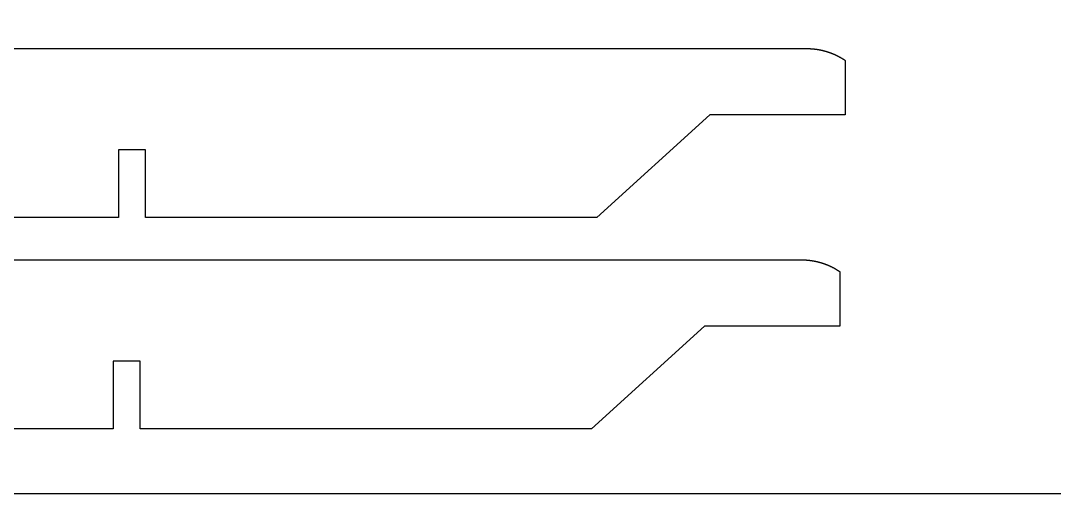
# Model space of a CAD drawing. Header units: inches. Extents: x -955 to -701, y -2062 to -1714.
# Drawn here: x -853.73 to -838.43, y -2004.53 to -1997.53 of the extents above; entities that cross this region are included whole.
import ezdxf

# ---------------------------------------------------------------- set-up
doc = ezdxf.new("R2010")
doc.units = ezdxf.units.IN
doc.header["$LTSCALE"] = 0.1
doc.header["$MEASUREMENT"] = 0
doc.layers.add('pic', color=1, linetype='Continuous')

msp = doc.modelspace()

# ---------------------------------------------------------------- linework, layer by layer
at = {"color": 7, "linetype": 'Continuous', "lineweight": 25}
for points in [[(-904.09028, -1997.94203), (-842.0987, -1997.94203), (-842.09402, -1997.94204), (-842.08934, -1997.94207), (-842.08466, -1997.94213), (-842.07997, -1997.94221), (-842.07529, -1997.9423), (-842.0706, -1997.94243), (-842.06591, -1997.94257), (-842.06123, -1997.94273), (-842.05654, -1997.94292), (-842.05185, -1997.94313), (-842.04716, -1997.94336), (-842.04247, -1997.94361), (-842.03778, -1997.94389), (-842.03309, -1997.94418), (-842.0284, -1997.9445), (-842.02371, -1997.94484), (-842.01902, -1997.9452), (-842.01433, -1997.94558), (-842.00965, -1997.94599), (-842.00496, -1997.94641), (-842.00028, -1997.94686), (-841.99559, -1997.94733), (-841.99091, -1997.94782), (-841.98623, -1997.94833), (-841.98155, -1997.94887), (-841.97688, -1997.94942), (-841.9722, -1997.95), (-841.96753, -1997.9506), (-841.96286, -1997.95122), (-841.95819, -1997.95186), (-841.95353, -1997.95252), (-841.94887, -1997.95321), (-841.94421, -1997.95392), (-841.93956, -1997.95464), (-841.9349, -1997.95539), (-841.93025, -1997.95616), (-841.92561, -1997.95695), (-841.92097, -1997.95777), (-841.91633, -1997.9586), (-841.9117, -1997.95945), (-841.90707, -1997.96033), (-841.90244, -1997.96123), (-841.89782, -1997.96215), (-841.89321, -1997.96309), (-841.8886, -1997.96405), (-841.88399, -1997.96503), (-841.87939, -1997.96603), (-841.87479, -1997.96706), (-841.8702, -1997.9681), (-841.86562, -1997.96917), (-841.86104, -1997.97026), (-841.85647, -1997.97137), (-841.8519, -1997.9725), (-841.84734, -1997.97365), (-841.84278, -1997.97482), (-841.83823, -1997.97601), (-841.83369, -1997.97723), (-841.82916, -1997.97846), (-841.82463, -1997.97972), (-841.82011, -1997.98099), (-841.81559, -1997.98229), (-841.81109, -1997.98361), (-841.80659, -1997.98494), (-841.8021, -1997.9863), (-841.79761, -1997.98768), (-841.79314, -1997.98908), (-841.78867, -1997.99051), (-841.78421, -1997.99195), (-841.77976, -1997.99341), (-841.77532, -1997.99489), (-841.77088, -1997.9964), (-841.76646, -1997.99792), (-841.76424, -1997.99869), (-841.76202, -1997.99947), (-841.75759, -1998.00105), (-841.75316, -1998.00265), (-841.74874, -1998.00427), (-841.74432, -1998.00591), (-841.73991, -1998.00757), (-841.73551, -1998.00925), (-841.73111, -1998.01095), (-841.72672, -1998.01268), (-841.72234, -1998.01443), (-841.71797, -1998.01619), (-841.7136, -1998.01798), (-841.70924, -1998.01979), (-841.70489, -1998.02162), (-841.70055, -1998.02347), (-841.69622, -1998.02534), (-841.69189, -1998.02724), (-841.68757, -1998.02915), (-841.68326, -1998.03108), (-841.67896, -1998.03304), (-841.67467, -1998.03501), (-841.67039, -1998.03701), (-841.66611, -1998.03902), (-841.66185, -1998.04105), (-841.65759, -1998.04311), (-841.65335, -1998.04519), (-841.64911, -1998.04728), (-841.64489, -1998.0494), (-841.64067, -1998.05153), (-841.63647, -1998.05369), (-841.63227, -1998.05586), (-841.62808, -1998.05805), (-841.62391, -1998.06027), (-841.61975, -1998.0625), (-841.61559, -1998.06475), (-841.61145, -1998.06703), (-841.60732, -1998.06932), (-841.6032, -1998.07163), (-841.59909, -1998.07396), (-841.595, -1998.07631), (-841.59091, -1998.07868), (-841.58684, -1998.08106), (-841.58278, -1998.08347), (-841.57873, -1998.08589), (-841.5747, -1998.08834), (-841.57067, -1998.0908), (-841.56666, -1998.09328), (-841.56266, -1998.09578), (-841.55868, -1998.0983), (-841.55471, -1998.10084), (-841.55075, -1998.10339), (-841.5468, -1998.10597), (-841.54287, -1998.10856), (-841.53895, -1998.11117), (-841.53504, -1998.1138), (-841.53115, -1998.11644), (-841.53115, -1998.92202), (-843.53115, -1998.92202), (-845.2041, -2000.44203), (-851.88025, -2000.44203), (-851.88025, -1999.44203), (-852.28025, -1999.44203), (-852.28025, -2000.44203), (-862.28025, -2000.44203)], [(-904.09028, -1997.94203), (-842.0987, -1997.94203), (-842.09402, -1997.94204), (-842.08934, -1997.94207), (-842.08466, -1997.94213), (-842.07997, -1997.94221), (-842.07529, -1997.9423), (-842.0706, -1997.94243), (-842.06591, -1997.94257), (-842.06123, -1997.94273), (-842.05654, -1997.94292), (-842.05185, -1997.94313), (-842.04716, -1997.94336), (-842.04247, -1997.94361), (-842.03778, -1997.94389), (-842.03309, -1997.94418), (-842.0284, -1997.9445), (-842.02371, -1997.94484), (-842.01902, -1997.9452), (-842.01433, -1997.94558), (-842.00965, -1997.94599), (-842.00496, -1997.94641), (-842.00028, -1997.94686), (-841.99559, -1997.94733), (-841.99091, -1997.94782), (-841.98623, -1997.94833), (-841.98155, -1997.94887), (-841.97688, -1997.94942), (-841.9722, -1997.95), (-841.96753, -1997.9506), (-841.96286, -1997.95122), (-841.95819, -1997.95186), (-841.95353, -1997.95252), (-841.94887, -1997.95321), (-841.94421, -1997.95392), (-841.93956, -1997.95464), (-841.9349, -1997.95539), (-841.93025, -1997.95616), (-841.92561, -1997.95695), (-841.92097, -1997.95777), (-841.91633, -1997.9586), (-841.9117, -1997.95945), (-841.90707, -1997.96033), (-841.90244, -1997.96123), (-841.89782, -1997.96215), (-841.89321, -1997.96309), (-841.8886, -1997.96405), (-841.88399, -1997.96503), (-841.87939, -1997.96603), (-841.87479, -1997.96706), (-841.8702, -1997.9681), (-841.86562, -1997.96917), (-841.86104, -1997.97026), (-841.85647, -1997.97137), (-841.8519, -1997.9725), (-841.84734, -1997.97365), (-841.84278, -1997.97482), (-841.83823, -1997.97601), (-841.83369, -1997.97723), (-841.82916, -1997.97846), (-841.82463, -1997.97972), (-841.82011, -1997.98099), (-841.81559, -1997.98229), (-841.81109, -1997.98361), (-841.80659, -1997.98494), (-841.8021, -1997.9863), (-841.79761, -1997.98768), (-841.79314, -1997.98908), (-841.78867, -1997.99051), (-841.78421, -1997.99195), (-841.77976, -1997.99341), (-841.77532, -1997.99489), (-841.77088, -1997.9964), (-841.76646, -1997.99792), (-841.76424, -1997.99869), (-841.76202, -1997.99947), (-841.75759, -1998.00105), (-841.75316, -1998.00265), (-841.74874, -1998.00427), (-841.74432, -1998.00591), (-841.73991, -1998.00757), (-841.73551, -1998.00925), (-841.73111, -1998.01095), (-841.72672, -1998.01268), (-841.72234, -1998.01443), (-841.71797, -1998.01619), (-841.7136, -1998.01798), (-841.70924, -1998.01979), (-841.70489, -1998.02162), (-841.70055, -1998.02347), (-841.69622, -1998.02534), (-841.69189, -1998.02724), (-841.68757, -1998.02915), (-841.68326, -1998.03108), (-841.67896, -1998.03304), (-841.67467, -1998.03501), (-841.67039, -1998.03701), (-841.66611, -1998.03902), (-841.66185, -1998.04105), (-841.65759, -1998.04311), (-841.65335, -1998.04519), (-841.64911, -1998.04728), (-841.64489, -1998.0494), (-841.64067, -1998.05153), (-841.63647, -1998.05369), (-841.63227, -1998.05586), (-841.62808, -1998.05805), (-841.62391, -1998.06027), (-841.61975, -1998.0625), (-841.61559, -1998.06475), (-841.61145, -1998.06703), (-841.60732, -1998.06932), (-841.6032, -1998.07163), (-841.59909, -1998.07396), (-841.595, -1998.07631), (-841.59091, -1998.07868), (-841.58684, -1998.08106), (-841.58278, -1998.08347), (-841.57873, -1998.08589), (-841.5747, -1998.08834), (-841.57067, -1998.0908), (-841.56666, -1998.09328), (-841.56266, -1998.09578), (-841.55868, -1998.0983), (-841.55471, -1998.10084), (-841.55075, -1998.10339), (-841.5468, -1998.10597), (-841.54287, -1998.10856), (-841.53895, -1998.11117), (-841.53504, -1998.1138), (-841.53115, -1998.11644), (-841.53115, -1998.92202), (-843.53115, -1998.92202), (-845.2041, -2000.44203), (-851.88025, -2000.44203), (-851.88025, -1999.44203), (-852.28025, -1999.44203), (-852.28025, -2000.44203), (-862.28025, -2000.44203)], [(-904.16908, -2001.06935), (-842.1775, -2001.06935), (-842.17282, -2001.06936), (-842.16813, -2001.06939), (-842.16345, -2001.06945), (-842.15877, -2001.06952), (-842.15408, -2001.06962), (-842.14939, -2001.06974), (-842.14471, -2001.06989), (-842.14002, -2001.07005), (-842.13533, -2001.07024), (-842.13064, -2001.07045), (-842.12595, -2001.07068), (-842.12126, -2001.07093), (-842.11657, -2001.0712), (-842.11188, -2001.0715), (-842.10719, -2001.07182), (-842.1025, -2001.07215), (-842.09781, -2001.07252), (-842.09313, -2001.0729), (-842.08844, -2001.0733), (-842.08375, -2001.07373), (-842.07907, -2001.07418), (-842.07439, -2001.07465), (-842.0697, -2001.07514), (-842.06502, -2001.07565), (-842.06035, -2001.07618), (-842.05567, -2001.07674), (-842.051, -2001.07732), (-842.04632, -2001.07792), (-842.04165, -2001.07854), (-842.03699, -2001.07918), (-842.03232, -2001.07984), (-842.02766, -2001.08053), (-842.023, -2001.08123), (-842.01835, -2001.08196), (-842.0137, -2001.08271), (-842.00905, -2001.08348), (-842.0044, -2001.08427), (-841.99976, -2001.08508), (-841.99512, -2001.08592), (-841.99049, -2001.08677), (-841.98586, -2001.08765), (-841.98124, -2001.08855), (-841.97662, -2001.08946), (-841.972, -2001.0904), (-841.96739, -2001.09137), (-841.96278, -2001.09235), (-841.95818, -2001.09335), (-841.95359, -2001.09438), (-841.949, -2001.09542), (-841.94441, -2001.09649), (-841.93983, -2001.09758), (-841.93526, -2001.09868), (-841.93069, -2001.09981), (-841.92613, -2001.10096), (-841.92158, -2001.10214), (-841.91703, -2001.10333), (-841.91249, -2001.10454), (-841.90795, -2001.10578), (-841.90342, -2001.10703), (-841.8989, -2001.10831), (-841.89439, -2001.1096), (-841.88988, -2001.11092), (-841.88538, -2001.11226), (-841.88089, -2001.11362), (-841.87641, -2001.115), (-841.87193, -2001.1164), (-841.86746, -2001.11782), (-841.863, -2001.11926), (-841.85855, -2001.12073), (-841.85411, -2001.12221), (-841.84967, -2001.12371), (-841.84525, -2001.12524), (-841.84304, -2001.12601), (-841.84082, -2001.12679), (-841.83638, -2001.12837), (-841.83195, -2001.12996), (-841.82753, -2001.13158), (-841.82311, -2001.13322), (-841.8187, -2001.13488), (-841.8143, -2001.13657), (-841.80991, -2001.13827), (-841.80552, -2001.14), (-841.80114, -2001.14174), (-841.79676, -2001.14351), (-841.7924, -2001.1453), (-841.78804, -2001.14711), (-841.78369, -2001.14894), (-841.77934, -2001.15079), (-841.77501, -2001.15266), (-841.77068, -2001.15455), (-841.76636, -2001.15647), (-841.76205, -2001.1584), (-841.75775, -2001.16035), (-841.75346, -2001.16233), (-841.74918, -2001.16432), (-841.74491, -2001.16634), (-841.74064, -2001.16837), (-841.73639, -2001.17043), (-841.73214, -2001.1725), (-841.72791, -2001.1746), (-841.72368, -2001.17671), (-841.71946, -2001.17885), (-841.71526, -2001.181), (-841.71106, -2001.18318), (-841.70688, -2001.18537), (-841.7027, -2001.18758), (-841.69854, -2001.18982), (-841.69439, -2001.19207), (-841.69025, -2001.19434), (-841.68611, -2001.19663), (-841.682, -2001.19894), (-841.67789, -2001.20127), (-841.67379, -2001.20362), (-841.66971, -2001.20599), (-841.66563, -2001.20838), (-841.66157, -2001.21078), (-841.65753, -2001.21321), (-841.65349, -2001.21565), (-841.64947, -2001.21812), (-841.64545, -2001.2206), (-841.64146, -2001.2231), (-841.63747, -2001.22562), (-841.6335, -2001.22815), (-841.62954, -2001.23071), (-841.62559, -2001.23328), (-841.62166, -2001.23587), (-841.61774, -2001.23848), (-841.61384, -2001.24111), (-841.60995, -2001.24376), (-841.60995, -2002.04933), (-843.60995, -2002.04933), (-845.28289, -2003.56935), (-851.95904, -2003.56935), (-851.95904, -2002.56935), (-852.35904, -2002.56935), (-852.35904, -2003.56935), (-862.35904, -2003.56935)]]:
    msp.add_lwpolyline(points, dxfattribs=at)
at = {"layer": 'pic', "color": 1}
msp.add_lwpolyline([(-905.6606, -2004.52627), (-792.1606, -2004.52627), (-792.1606, -1961.52627), (-905.6606, -1961.52627)], close=True, dxfattribs=at)

doc.saveas('drawing.dxf')
